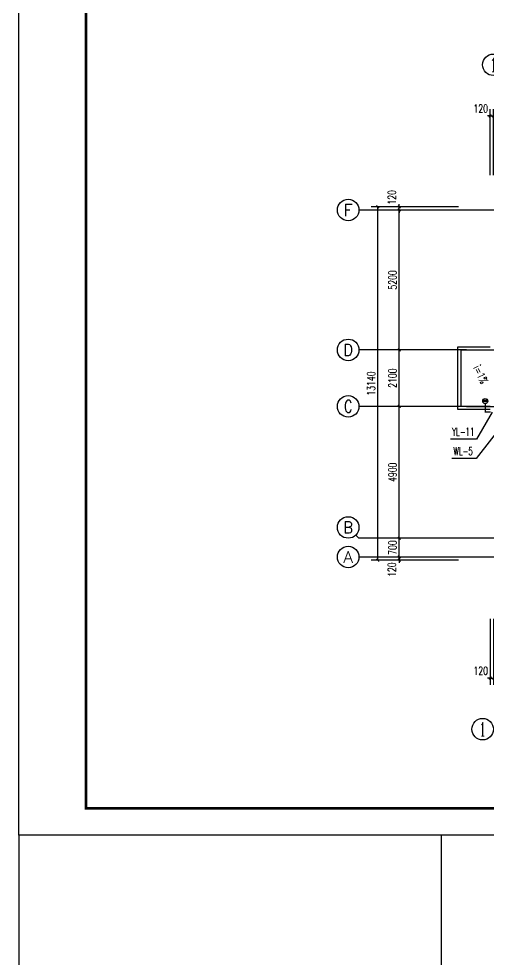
# Model space of a CAD drawing. Extents: x -216126 to 1846968, y -229642 to 543368.
# Drawn here: x 373449 to 390903, y 343096 to 378056 of the extents above; entities that cross this region are included whole.
import ezdxf
from ezdxf.enums import TextEntityAlignment as Align

# ---------------------------------------------------------------- set-up
doc = ezdxf.new("R2010")
doc.units = 0
doc.header["$LTSCALE"] = 1000
doc.header["$MEASUREMENT"] = 0
doc.linetypes.add('DOTE', pattern=[2.42, 2, -0.2, 0.02, -0.2])
doc.layers.get('Defpoints').update_dxf_attribs({"color": 250})
for name, color, linetype in [('AXIS', 171, 'Continuous'), ('AXIS_TEXT', 7, 'Continuous'), ('DIM_SYMB', 171, 'Continuous'), ('DIM_污水', 3, 'Continuous'), ('DIM_雨水', 3, 'Continuous'), ('DOTE', 8, 'DOTE'), ('EQUIP_雨水斗', 7, 'Continuous'), ('PIPE-雨水', 4, 'Continuous'), ('PUB_TEXT', 7, 'Continuous'), ('S_WALL', 9, 'Continuous'), ('TK', 4, 'Continuous'), ('TWT_TEXT', 7, 'Continuous'), ('室外线条', 151, 'Continuous')]:
    doc.layers.add(name, color=color, linetype=linetype)
doc.styles.add('_TCH_AXIS', font='COMPLEX', dxfattribs={"bigfont": 'GBCBIG'})
doc.styles.add('_TCH_DIM', font='SIMPLEX', dxfattribs={"bigfont": 'GBCBIG'})
doc.styles.add('_TCH_DIM_T3', font='SIMPLEX', dxfattribs={"width": 0.705882, "bigfont": 'GBCBIG'})
doc.styles.add('_TWT_SERIAL', font='COMPLEX', dxfattribs={"width": 0.8, "height": 3, "bigfont": 'HZTXT'})
doc.styles.add('COMPLEX', font='COMPLEX')
doc.dimstyles.new('_TCH_ARCH&&100', dxfattribs={"dimtxt": 297.5, "dimasz": 100, "dimexe": 250, "dimexo": 300, "dimgap": 100, "dimtad": 1, "dimdec": 0, "dimzin": 0, "dimdsep": 46, "dimtxsty": '_TCH_DIM_T3', "dimblk": 'ARCHTICK', "dimcen": 0.09, "dimclrt": 7, "dimazin": 2, "dimtfac": 1, "dimtdec": 0, "dimtix": 1, "dimtmove": 2, "dimatfit": 3, "dimfxl": 0, "dimtolj": 1, "dimtzin": 0, "dimarcsym": 0})

# ---------------------------------------------------------------- blocks, each defined once
blk = doc.blocks.new('GeYuanFrame_37871803', base_point=(20.09, 4.53))
at = {"layer": 'TK'}
blk.add_lwpolyline([(20.09, 4.53), (20.09, 598.53), (861.09, 598.53), (861.09, 4.53)], close=True, dxfattribs=at)
at = {"layer": 'TK', "const_width": 1}
blk.add_lwpolyline([(45.09, 588.53), (851.09, 588.53), (851.09, 14.53), (45.09, 14.53)], close=True, dxfattribs=at)
blk = doc.blocks.new('_AXISO')
blk.add_circle((0, 0), 0.5)
at = {"layer": 'AXIS_TEXT', "style": 'COMPLEX', "width": 1.041667}
blk.add_attdef('A', text='', height=0.56, dxfattribs=at).set_placement((-0.25, -0.28), (0.25, -0.28), align=Align.FIT)
blk = doc.blocks.new('_ArchTick')
at = {"color": 0, "linetype": 'ByBlock', "const_width": 0.4}
blk.add_lwpolyline([(-0.5, -0.5), (0.5, 0.5)], dxfattribs=at)
blk = doc.blocks.new('*D323')
at = {"layer": 'AXIS', "color": 0, "lineweight": -2}
for p, q in [((390977, 355747), (390977, 353297)), ((391097, 355747), (391097, 353297)), ((390977, 353547), (390877, 353547)), ((390977, 353547), (391097, 353547)), ((391097, 353547), (391197, 353547))]:
    blk.add_line(p, q, dxfattribs=at)
at = {"layer": 'Defpoints', "color": 0}
for p in [(390977, 356047), (391097, 356047), (391097, 353547)]:
    blk.add_point(p, dxfattribs=at)
at = {"layer": 'AXIS', "color": 0, "lineweight": -2, "xscale": 100, "yscale": 100, "zscale": 100}
blk.add_blockref('_ArchTick', (390977, 353547), dxfattribs=at)
at = {"layer": 'AXIS', "color": 0, "lineweight": -2, "xscale": 100, "yscale": 100, "zscale": 100, "rotation": 180}
blk.add_blockref('_ArchTick', (391097, 353547), dxfattribs=at)
at = {"layer": 'AXIS', "color": 7, "insert": (390627, 353822), "char_height": 297.5, "attachment_point": 5, "style": '_TCH_DIM_T3'}
blk.add_mtext('\\A1;120', dxfattribs=at)
blk = doc.blocks.new('*D340')
at = {"layer": 'AXIS', "color": 0, "lineweight": -2}
for p, q in [((390977, 374447), (390877, 374447)), ((390977, 372247), (390977, 374697)), ((390977, 374447), (391097, 374447)), ((391097, 372247), (391097, 374697)), ((391097, 374447), (391197, 374447))]:
    blk.add_line(p, q, dxfattribs=at)
at = {"layer": 'Defpoints', "color": 0}
for p in [(391097, 374447), (390977, 371947), (391097, 371947)]:
    blk.add_point(p, dxfattribs=at)
at = {"layer": 'AXIS', "color": 0, "lineweight": -2, "xscale": 100, "yscale": 100, "zscale": 100}
blk.add_blockref('_ArchTick', (390977, 374447), dxfattribs=at)
at = {"layer": 'AXIS', "color": 0, "lineweight": -2, "xscale": 100, "yscale": 100, "zscale": 100, "rotation": 180}
blk.add_blockref('_ArchTick', (391097, 374447), dxfattribs=at)
at = {"layer": 'AXIS', "color": 7, "insert": (390627, 374722), "char_height": 297.5, "attachment_point": 5, "style": '_TCH_DIM_T3'}
blk.add_mtext('\\A1;120', dxfattribs=at)
blk = doc.blocks.new('*D354')
at = {"layer": 'AXIS', "color": 0, "lineweight": -2}
for p, q in [((389797, 371067), (386547, 371067)), ((386797, 357927), (386797, 371067)), ((389797, 357927), (386547, 357927))]:
    blk.add_line(p, q, dxfattribs=at)
at = {"layer": 'Defpoints', "color": 0}
for p in [(386797, 371067), (390097, 371067), (390097, 357927)]:
    blk.add_point(p, dxfattribs=at)
at = {"layer": 'AXIS', "color": 0, "lineweight": -2, "xscale": 100, "yscale": 100, "zscale": 100}
for p, rotation in [((386797, 371067), 90), ((386797, 357927), 270)]:
    blk.add_blockref('_ArchTick', p, dxfattribs=dict(at, rotation=rotation))
at = {"layer": 'AXIS', "color": 7, "insert": (386548, 364497), "char_height": 297.5, "attachment_point": 5, "rotation": 90, "style": '_TCH_DIM_T3'}
blk.add_mtext('\\A1;13140', dxfattribs=at)
blk = doc.blocks.new('*D355')
at = {"layer": 'AXIS', "color": 0, "lineweight": -2}
for p, q in [((389797, 358047), (387347, 358047)), ((387597, 358047), (387597, 358147)), ((387597, 357927), (387597, 358047)), ((389797, 357927), (387347, 357927)), ((387597, 357927), (387597, 357827))]:
    blk.add_line(p, q, dxfattribs=at)
at = {"layer": 'Defpoints', "color": 0}
for p in [(387597, 358047), (390097, 358047), (390097, 357927)]:
    blk.add_point(p, dxfattribs=at)
at = {"layer": 'AXIS', "color": 0, "lineweight": -2, "xscale": 100, "yscale": 100, "zscale": 100}
for p, rotation in [((387597, 358047), 270), ((387597, 357927), 90)]:
    blk.add_blockref('_ArchTick', p, dxfattribs=dict(at, rotation=rotation))
at = {"layer": 'AXIS', "color": 7, "insert": (387322, 357577), "char_height": 297.5, "attachment_point": 5, "rotation": 90, "style": '_TCH_DIM_T3'}
blk.add_mtext('\\A1;120', dxfattribs=at)
blk = doc.blocks.new('*D356')
at = {"layer": 'AXIS', "color": 0, "lineweight": -2}
for p, q in [((389797, 358747), (387347, 358747)), ((387597, 358747), (387597, 358847)), ((387597, 358047), (387597, 358747)), ((389797, 358047), (387347, 358047)), ((387597, 358047), (387597, 357947))]:
    blk.add_line(p, q, dxfattribs=at)
at = {"layer": 'Defpoints', "color": 0}
for p in [(387597, 358747), (390097, 358747), (390097, 358047)]:
    blk.add_point(p, dxfattribs=at)
at = {"layer": 'AXIS', "color": 0, "lineweight": -2, "xscale": 100, "yscale": 100, "zscale": 100}
for p, rotation in [((387597, 358747), 270), ((387597, 358047), 90)]:
    blk.add_blockref('_ArchTick', p, dxfattribs=dict(at, rotation=rotation))
at = {"layer": 'AXIS', "color": 7, "insert": (387348, 358397), "char_height": 297.5, "attachment_point": 5, "rotation": 90, "style": '_TCH_DIM_T3'}
blk.add_mtext('\\A1;700', dxfattribs=at)
blk = doc.blocks.new('*D357')
at = {"layer": 'AXIS', "color": 0, "lineweight": -2}
for p, q in [((389797, 363647), (387347, 363647)), ((387597, 358747), (387597, 363647)), ((389797, 358747), (387347, 358747))]:
    blk.add_line(p, q, dxfattribs=at)
at = {"layer": 'Defpoints', "color": 0}
for p in [(387597, 363647), (390097, 363647), (390097, 358747)]:
    blk.add_point(p, dxfattribs=at)
at = {"layer": 'AXIS', "color": 0, "lineweight": -2, "xscale": 100, "yscale": 100, "zscale": 100}
for p, rotation in [((387597, 363647), 90), ((387597, 358747), 270)]:
    blk.add_blockref('_ArchTick', p, dxfattribs=dict(at, rotation=rotation))
at = {"layer": 'AXIS', "color": 7, "insert": (387348, 361197), "char_height": 297.5, "attachment_point": 5, "rotation": 90, "style": '_TCH_DIM_T3'}
blk.add_mtext('\\A1;4900', dxfattribs=at)
blk = doc.blocks.new('*D358')
at = {"layer": 'AXIS', "color": 0, "lineweight": -2}
for p, q in [((389797, 365747), (387347, 365747)), ((387597, 363647), (387597, 365747)), ((389797, 363647), (387347, 363647))]:
    blk.add_line(p, q, dxfattribs=at)
at = {"layer": 'Defpoints', "color": 0}
for p in [(387597, 365747), (390097, 365747), (390097, 363647)]:
    blk.add_point(p, dxfattribs=at)
at = {"layer": 'AXIS', "color": 0, "lineweight": -2, "xscale": 100, "yscale": 100, "zscale": 100}
for p, rotation in [((387597, 365747), 90), ((387597, 363647), 270)]:
    blk.add_blockref('_ArchTick', p, dxfattribs=dict(at, rotation=rotation))
at = {"layer": 'AXIS', "color": 7, "insert": (387348, 364697), "char_height": 297.5, "attachment_point": 5, "rotation": 90, "style": '_TCH_DIM_T3'}
blk.add_mtext('\\A1;2100', dxfattribs=at)
blk = doc.blocks.new('*D359')
at = {"layer": 'AXIS', "color": 0, "lineweight": -2}
for p, q in [((389797, 370947), (387347, 370947)), ((387597, 365747), (387597, 370947)), ((389797, 365747), (387347, 365747))]:
    blk.add_line(p, q, dxfattribs=at)
at = {"layer": 'Defpoints', "color": 0}
for p in [(387597, 370947), (390097, 370947), (390097, 365747)]:
    blk.add_point(p, dxfattribs=at)
at = {"layer": 'AXIS', "color": 0, "lineweight": -2, "xscale": 100, "yscale": 100, "zscale": 100}
for p, rotation in [((387597, 370947), 90), ((387597, 365747), 270)]:
    blk.add_blockref('_ArchTick', p, dxfattribs=dict(at, rotation=rotation))
at = {"layer": 'AXIS', "color": 7, "insert": (387348, 368347), "char_height": 297.5, "attachment_point": 5, "rotation": 90, "style": '_TCH_DIM_T3'}
blk.add_mtext('\\A1;5200', dxfattribs=at)
blk = doc.blocks.new('*D360')
at = {"layer": 'AXIS', "color": 0, "lineweight": -2}
for p, q in [((389797, 371067), (387347, 371067)), ((389797, 370947), (387347, 370947)), ((387597, 371067), (387597, 371167)), ((387597, 370947), (387597, 371067)), ((387597, 370947), (387597, 370847))]:
    blk.add_line(p, q, dxfattribs=at)
at = {"layer": 'Defpoints', "color": 0}
for p in [(387597, 371067), (390097, 371067), (390097, 370947)]:
    blk.add_point(p, dxfattribs=at)
at = {"layer": 'AXIS', "color": 0, "lineweight": -2, "xscale": 100, "yscale": 100, "zscale": 100}
for p, rotation in [((387597, 371067), 270), ((387597, 370947), 90)]:
    blk.add_blockref('_ArchTick', p, dxfattribs=dict(at, rotation=rotation))
at = {"layer": 'AXIS', "color": 7, "insert": (387322, 371417), "char_height": 297.5, "attachment_point": 5, "rotation": 90, "style": '_TCH_DIM_T3'}
blk.add_mtext('\\A1;120', dxfattribs=at)
blk = doc.blocks.new('$TwtSys$00000139')
at = {"color": 7}
for p, q in [((-19, 92, 0), (-19, -92, 0)), ((19, 92, 0), (19, -92, 0))]:
    blk.add_line(p, q, dxfattribs=at)
blk.add_circle((0, 0, 0), 93.8)

msp = doc.modelspace()

# ---------------------------------------------------------------- hatches: boundary and pattern name
at = {"layer": 'PIPE-雨水', "linetype": 'Continuous'}
for points in [[(390793.5, 363435.5), (390793.5, 363410.5), (390768.5, 363410.5)], [(390793.5, 363435.5), (390768.5, 363435.5), (390768.5, 363410.5)]]:
    msp.add_hatch(color=256, dxfattribs=at).paths.add_polyline_path(points)

# ---------------------------------------------------------------- linework, layer by layer
msp.add_lwpolyline([(373449.5, 336585), (389162.8, 336585), (389162.8, 347706.6), (373449.5, 347706.6)], close=True)
at = {"layer": 'AXIS'}
for p, q in [((390096.8, 370946.7), (386096.8, 370946.7)), ((390096.8, 365746.7), (386096.8, 365746.7)), ((390096.8, 363646.7), (386096.8, 363646.7)), ((385979.6, 358863.9), (386096.8, 358746.7)), ((390096.8, 358746.7), (386096.8, 358746.7)), ((390096.8, 358046.7), (386096.8, 358046.7))]:
    msp.add_line(p, q, dxfattribs=at)
at = {"layer": 'DIM_SYMB'}
msp.add_lwpolyline([(390136.1, 365253.5, 0, 0, 0), (390511.3, 364480.5, 80, 0, 0), (390642.2, 364210.6, 0, 0, 0)], format="xyseb", dxfattribs=at)
at = {"layer": 'DIM_污水'}
for p, q in [((391598.5, 363167.3), (390459, 361714.5)), ((390459, 361714.5), (389554.5, 361714.5))]:
    msp.add_line(p, q, dxfattribs=at)
at = {"layer": 'DIM_雨水'}
for p, q in [((391045.5, 363435.5), (390463, 362431.5)), ((390463, 362431.5), (389499.4, 362431.5))]:
    msp.add_line(p, q, dxfattribs=at)
at = {"layer": 'DOTE'}
for p, q in [((435296.8, 370946.7), (390096.8, 370946.7)), ((390096.8, 365746.7), (435296.8, 365746.7)), ((390096.8, 363646.7), (435296.8, 363646.7)), ((435296.8, 358746.7), (390096.8, 358746.7)), ((435296.8, 358046.7), (390096.8, 358046.7))]:
    msp.add_line(p, q, dxfattribs=at)
at = {"layer": 'PIPE-雨水', "linetype": 'Continuous', "const_width": 50}
for points in [[(390793.5, 363435.5), (390793.5, 363751.5)], [(390995.5, 363435.5), (390793.5, 363435.5)]]:
    msp.add_lwpolyline(points, dxfattribs=at)
at = {"layer": '室外线条'}
for points in [[(390976.8, 363526.7), (389776.8, 363526.7), (389776.8, 365866.7), (390976.8, 365866.7)], [(390976.8, 363646.7), (389896.8, 363646.7), (389896.8, 365746.7), (390976.8, 365746.7)]]:
    msp.add_lwpolyline(points, dxfattribs=at)

# ---------------------------------------------------------------- block references
at = {"layer": 'AXIS'}
ref = msp.add_blockref('_AXISO', (391096.8, 376346.7), dxfattribs=dict(at, xscale=800, yscale=800, zscale=800))
ref.add_attrib('A', '1', dxfattribs={"layer": 'AXIS_TEXT', "height": 514.7, "style": '_TCH_AXIS'}).set_placement((390986.5, 376089.4), (391207.1, 376089.4), align=Align.FIT)
ref = msp.add_blockref('_AXISO', (385696.8, 370946.7), dxfattribs=dict(at, xscale=800, yscale=800, zscale=800))
ref.add_attrib('A', 'F', dxfattribs={"layer": 'AXIS_TEXT', "height": 445.4, "style": '_TCH_AXIS'}).set_placement((385527.1, 370724), (385866.4, 370724), align=Align.FIT)
ref = msp.add_blockref('_AXISO', (385696.8, 365746.7), dxfattribs=dict(at, xscale=800, yscale=800, zscale=800))
ref.add_attrib('A', 'D', dxfattribs={"layer": 'AXIS_TEXT', "height": 435.3, "style": '_TCH_AXIS'}).set_placement((385520.6, 365529.1), (385872.9, 365529.1), align=Align.FIT)
ref = msp.add_blockref('_AXISO', (385696.8, 363646.7), dxfattribs=dict(at, xscale=800, yscale=800, zscale=800))
ref.add_attrib('A', 'C', dxfattribs={"layer": 'AXIS_TEXT', "height": 455.7, "style": '_TCH_AXIS'}).set_placement((385534, 363418.9), (385859.5, 363418.9), align=Align.FIT)
ref = msp.add_blockref('_AXISO', (385696.8, 359146.7), dxfattribs=dict(at, xscale=800, yscale=800, zscale=800))
ref.add_attrib('A', 'B', dxfattribs={"layer": 'AXIS_TEXT', "height": 435.3, "style": '_TCH_AXIS'}).set_placement((385520.6, 358929.1), (385872.9, 358929.1), align=Align.FIT)
ref = msp.add_blockref('_AXISO', (385696.8, 358046.7), dxfattribs=dict(at, xscale=800, yscale=800, zscale=800))
ref.add_attrib('A', 'A', dxfattribs={"layer": 'AXIS_TEXT', "height": 425.2, "style": '_TCH_AXIS'}).set_placement((385514.5, 357834.2), (385879, 357834.2), align=Align.FIT)
ref = msp.add_blockref('_AXISO', (390696.8, 351646.7), dxfattribs=dict(at, xscale=800, yscale=800, zscale=800))
ref.add_attrib('A', '1', dxfattribs={"layer": 'AXIS_TEXT', "height": 514.7, "style": '_TCH_AXIS'}).set_placement((390586.5, 351389.4), (390807.1, 351389.4), align=Align.FIT)
at = {"layer": 'EQUIP_雨水斗', "rotation": 270}
msp.add_blockref('$TwtSys$00000139', (390793.5, 363845.5), dxfattribs=at)
at = {"layer": 'S_WALL', "xscale": 100, "yscale": 100, "zscale": 100}
msp.add_blockref('GeYuanFrame_37871803', (373449.5, 347706.6), dxfattribs=at)

# ---------------------------------------------------------------- texts
at = {"layer": 'PUB_TEXT', "style": '_TCH_DIM', "width": 0.705882}
msp.add_text('i=1%', height=297.5, rotation=295.88643, dxfattribs=at).set_placement((390335.2, 365083.8))
at = {"layer": 'TWT_TEXT', "style": '_TWT_SERIAL', "width": 0.64}
for s, p in [('YL-11', (389559.4, 362551.5)), ('WL-5', (389614.5, 361834.5))]:
    msp.add_text(s, height=300, dxfattribs=at).set_placement(p)

# ---------------------------------------------------------------- dimensions: what is measured, and where the dimension line sits
at = {"layer": 'AXIS'}
for base, p1, p2, angle, picture, middle in [((391096.8, 374446.7), (390976.8, 371946.7), (391096.8, 371946.7), 0, '*D340', (390626.8, 374721.7)), ((387596.8, 371066.7), (390096.8, 370946.7), (390096.8, 371066.7), 90, '*D360', (387321.8, 371416.7)), ((387596.8, 358046.7), (390096.8, 357926.7), (390096.8, 358046.7), 90, '*D355', (387321.8, 357576.7)), ((391096.8, 353546.7), (390976.8, 356046.7), (391096.8, 356046.7), 0, '*D323', (390626.8, 353821.7))]:
    dim = msp.add_linear_dim(base=base, p1=p1, p2=p2, angle=angle, dimstyle='_TCH_ARCH&&100', dxfattribs=at)
    dim.commit()
    dim.dimension.update_dxf_attribs({"geometry": picture, "text_midpoint": middle, "dimtype": 161})
for p1, p2, distance, picture, middle in [((390096.8, 357926.7), (390096.8, 371066.7), 3300, '*D354', (386548, 364496.7)), ((390096.8, 365746.7), (390096.8, 370946.7), 2500, '*D359', (387348, 368346.7)), ((390096.8, 363646.7), (390096.8, 365746.7), 2500, '*D358', (387348, 364696.7)), ((390096.8, 358746.7), (390096.8, 363646.7), 2500, '*D357', (387348, 361196.7)), ((390096.8, 358046.7), (390096.8, 358746.7), 2500, '*D356', (387348, 358396.7))]:
    dim = msp.add_aligned_dim(p1=p1, p2=p2, distance=distance, dimstyle='_TCH_ARCH&&100', dxfattribs=at)
    dim.commit()
    dim.dimension.update_dxf_attribs({"geometry": picture, "text_midpoint": middle})

doc.saveas('drawing.dxf')
